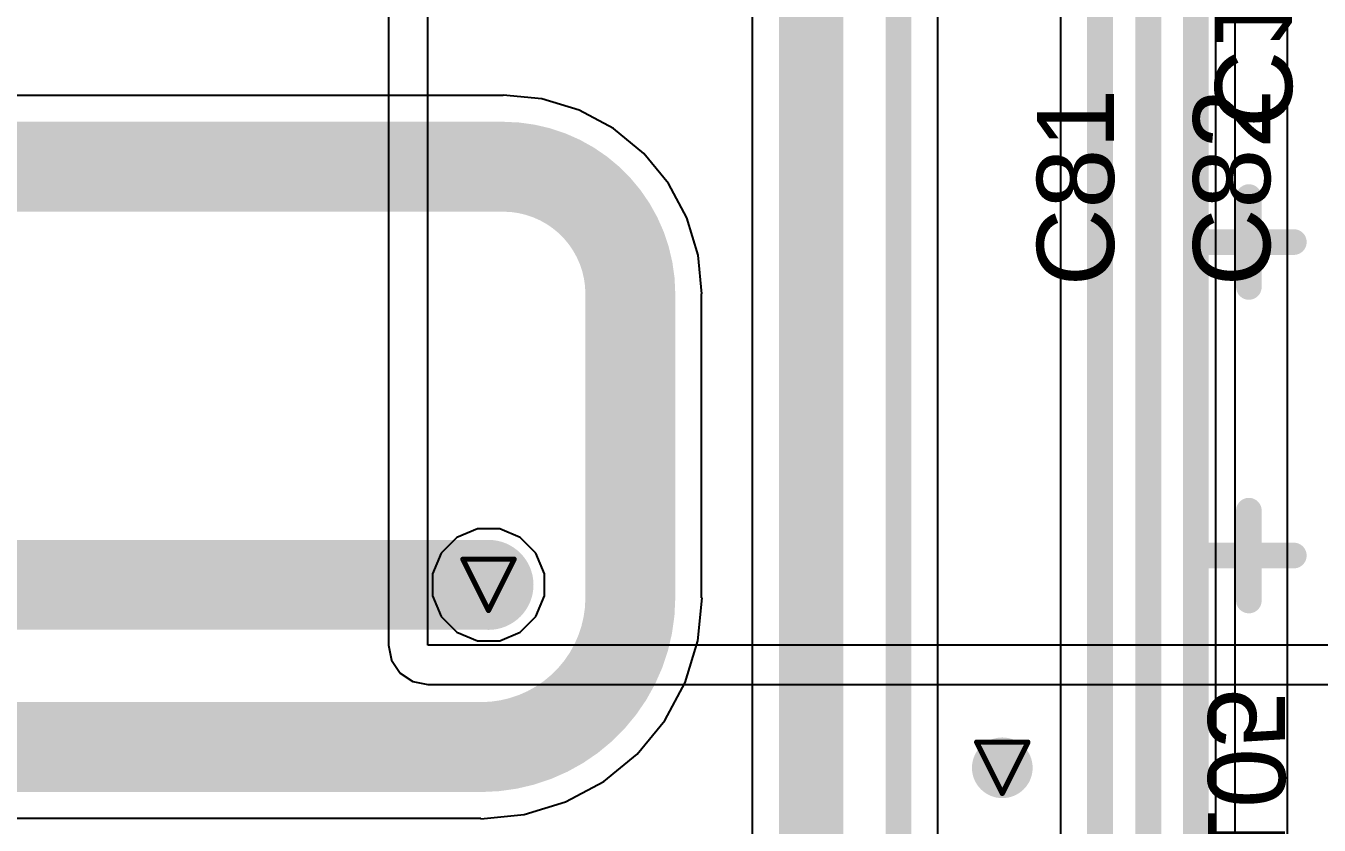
# Model space of a CAD drawing. Header units: inches. Extents: x 0 to 5359, y 0 to 5098.
# Drawn here: x 47.72 to 60.51, y 95.87 to 103.77 of the extents above; entities that cross this region are included whole.
import ezdxf

# ---------------------------------------------------------------- set-up
doc = ezdxf.new("R2010")
doc.units = ezdxf.units.IN
for name, color, linetype in [('Bottom Layer', 5, 'Continuous'), ('Bottom Overlay', 54, 'Continuous'), ('Drill Drawing', 1, 'Continuous'), ('Layer 1', 16, 'Continuous'), ('Layer 2', 76, 'Continuous'), ('Top Layer', 1, 'Continuous'), ('Top Overlay', 2, 'Continuous'), ('Via Holes', 16, 'Continuous')]:
    doc.layers.add(name, color=color, linetype=linetype)
doc.styles.add('Arial', font='', dxfattribs={"height": 0.2})
doc.styles.get('Arial').set_extended_font_data('Arial')

msp = doc.modelspace()

# ---------------------------------------------------------------- hatches: boundary and pattern name
at = {"layer": 'Bottom Layer'}
h = msp.add_hatch(color=5, dxfattribs=at)
edge = h.paths.add_edge_path()
edge.add_arc((52.299, 98.247), 0.3, 0, 360)
h = msp.add_hatch(color=5, dxfattribs=at)
edge = h.paths.add_edge_path()
edge.add_arc((57.379, 96.438), 0.3, 0, 360)
at = {"layer": 'Layer 1'}
h = msp.add_hatch(color=16, dxfattribs=at)
edge = h.paths.add_edge_path()
edge.add_arc((52.299, 98.247), 0.3, 0, 360)
h = msp.add_hatch(color=16, dxfattribs=at)
edge = h.paths.add_edge_path()
edge.add_arc((57.379, 96.438), 0.3, 0, 360)
at = {"layer": 'Layer 2'}
h = msp.add_hatch(color=76, dxfattribs=at)
edge = h.paths.add_edge_path()
edge.add_arc((52.299, 98.247), 0.3, 0, 360)
h = msp.add_hatch(color=76, dxfattribs=at)
edge = h.paths.add_edge_path()
edge.add_arc((57.379, 96.438), 0.3, 0, 360)
at = {"layer": 'Top Layer'}
h = msp.add_hatch(color=1, dxfattribs=at)
edge = h.paths.add_edge_path()
edge.add_arc((52.299, 98.247), 0.3, 0, 360)
h = msp.add_hatch(color=1, dxfattribs=at)
edge = h.paths.add_edge_path()
edge.add_arc((57.379, 96.438), 0.3, 0, 360)
at = {"layer": 'Via Holes'}
h = msp.add_hatch(color=7, dxfattribs=at)
edge = h.paths.add_edge_path()
edge.add_arc((52.299, 98.247), 0.15, 0, 360)
h = msp.add_hatch(color=7, dxfattribs=at)
edge = h.paths.add_edge_path()
edge.add_arc((57.379, 96.438), 0.15, 0, 360)

# ---------------------------------------------------------------- linework, layer by layer
at = {"layer": 'Bottom Layer'}
for p, q in [((59.68, 85.758), (59.68, 114.29)), ((57.956, 112.526), (57.956, 86.555)), ((56.742, 87.061), (56.742, 109.258)), ((54.906, 105.455), (54.906, 89.122)), ((52.444, 103.086), (37.546, 103.086)), ((52.827, 103.052), (52.444, 103.09)), ((52.444, 103.09), (52.444, 103.086)), ((53.196, 102.94), (52.827, 103.052)), ((53.536, 102.759), (53.196, 102.94)), ((53.833, 102.514), (53.536, 102.759)), ((54.078, 102.217), (53.833, 102.514)), ((54.259, 101.877), (54.078, 102.217)), ((54.371, 101.508), (54.259, 101.877)), ((54.409, 101.125), (54.371, 101.508)), ((54.405, 98.12), (54.405, 101.125)), ((54.405, 101.125), (54.409, 101.125)), ((54.368, 97.693), (54.41, 98.12)), ((54.41, 98.12), (54.405, 98.12)), ((54.243, 97.283), (54.368, 97.693)), ((54.041, 96.906), (54.243, 97.283)), ((53.77, 96.574), (54.041, 96.906)), ((53.439, 96.303), (53.77, 96.574)), ((53.061, 96.101), (53.439, 96.303)), ((52.651, 95.976), (53.061, 96.101)), ((40.638, 95.939), (52.224, 95.939)), ((52.224, 95.934), (52.651, 95.976)), ((52.224, 95.939), (52.224, 95.934))]:
    msp.add_line(p, q, dxfattribs=at)
for points in [[(59.292, 85.758, 0.254, 0.254, 0), (59.292, 114.29, 0.254, 0.254, 0)], [(58.823, 86.159, 0.254, 0.254, 0), (58.823, 113.935, 0.254, 0.254, 0)], [(58.345, 86.555, 0.254, 0.254, 0), (58.345, 112.526, 0.254, 0.254, 0)], [(56.353, 87.061, 0.254, 0.254, 0), (56.353, 109.258, 0.254, 0.254, 0)], [(55.489, 89.122, 0.635, 0.635, 0), (55.489, 105.455, 0.635, 0.635, 0)], [(37.542, 102.382, 0.889, 0.889, 0), (52.444, 102.382, 0.889, 0.889, 0)], [(52.444, 102.382, 0.889, 0.889, -0.414214), (53.701, 101.125, 0.889, 0.889, 0)], [(53.701, 98.12, 0.889, 0.889, 0), (53.701, 101.125, 0.889, 0.889, 0)], [(40.095, 98.247, 0.889, 0.889, 0), (52.299, 98.247, 0.889, 0.889, 0)], [(53.701, 98.12, 0.889, 0.889, -0.414214), (52.224, 96.643, 0.889, 0.889, 0)], [(40.638, 96.643, 0.889, 0.889, 0), (52.224, 96.643, 0.889, 0.889, 0)]]:
    msp.add_lwpolyline(points, format="xyseb", dxfattribs=at)
for points in [[(52.222, 102.382, 0.445, 0.445, 1), (52.666, 102.382, 0.445, 0.445, 1)], [(52.222, 102.382, 0.445, 0.445, 1), (52.666, 102.382, 0.445, 0.445, 1)], [(53.478, 101.125, 0.445, 0.445, 1), (53.923, 101.125, 0.445, 0.445, 1)], [(53.478, 101.125, 0.445, 0.445, 1), (53.923, 101.125, 0.445, 0.445, 1)], [(52.076, 98.247, 0.445, 0.445, 1), (52.521, 98.247, 0.445, 0.445, 1)], [(53.478, 98.12, 0.445, 0.445, 1), (53.923, 98.12, 0.445, 0.445, 1)], [(53.478, 98.12, 0.445, 0.445, 1), (53.923, 98.12, 0.445, 0.445, 1)], [(52.002, 96.643, 0.445, 0.445, 1), (52.447, 96.643, 0.445, 0.445, 1)], [(52.002, 96.643, 0.445, 0.445, 1), (52.447, 96.643, 0.445, 0.445, 1)]]:
    msp.add_lwpolyline(points, format="xyseb", close=True, dxfattribs=at)
at = {"layer": 'Bottom Overlay'}
for points in [[(59.817, 101.193, 0.254, 0.254, 0), (59.817, 102.082, 0.254, 0.254, 0)], [(59.373, 101.637, 0.254, 0.254, 0), (60.261, 101.637, 0.254, 0.254, 0)], [(59.817, 98.092, 0.254, 0.254, 0), (59.817, 98.981, 0.254, 0.254, 0)], [(59.373, 98.537, 0.254, 0.254, 0), (60.261, 98.537, 0.254, 0.254, 0)]]:
    msp.add_lwpolyline(points, format="xyseb", dxfattribs=at)
for points in [[(59.754, 102.082, 0.127, 0.127, 1), (59.88, 102.082, 0.127, 0.127, 1)], [(59.309, 101.637, 0.127, 0.127, 1), (59.436, 101.637, 0.127, 0.127, 1)], [(60.198, 101.637, 0.127, 0.127, 1), (60.325, 101.637, 0.127, 0.127, 1)], [(59.754, 101.193, 0.127, 0.127, 1), (59.88, 101.193, 0.127, 0.127, 1)], [(59.754, 98.981, 0.127, 0.127, 1), (59.88, 98.981, 0.127, 0.127, 1)], [(59.309, 98.537, 0.127, 0.127, 1), (59.436, 98.537, 0.127, 0.127, 1)], [(60.198, 98.537, 0.127, 0.127, 1), (60.325, 98.537, 0.127, 0.127, 1)], [(59.754, 98.092, 0.127, 0.127, 1), (59.88, 98.092, 0.127, 0.127, 1)]]:
    msp.add_lwpolyline(points, format="xyseb", close=True, dxfattribs=at)
at = {"layer": 'Drill Drawing'}
for points in [[(52.045, 98.501, 0.0508, 0.0508, 0), (52.553, 98.501, 0.0508, 0.0508, 0)], [(52.045, 98.501, 0.0508, 0.0508, 0), (52.299, 97.993, 0.0508, 0.0508, 0)], [(52.299, 97.993, 0.0508, 0.0508, 0), (52.553, 98.501, 0.0508, 0.0508, 0)], [(57.125, 96.692, 0.0508, 0.0508, 0), (57.633, 96.692, 0.0508, 0.0508, 0)], [(57.125, 96.692, 0.0508, 0.0508, 0), (57.379, 96.184, 0.0508, 0.0508, 0)], [(57.379, 96.184, 0.0508, 0.0508, 0), (57.633, 96.692, 0.0508, 0.0508, 0)]]:
    msp.add_lwpolyline(points, format="xyseb", dxfattribs=at)
for points in [[(52.032, 98.501, 0.0254, 0.0254, 1), (52.057, 98.501, 0.0254, 0.0254, 1)], [(52.032, 98.501, 0.0254, 0.0254, 1), (52.057, 98.501, 0.0254, 0.0254, 1)], [(52.54, 98.501, 0.0254, 0.0254, 1), (52.565, 98.501, 0.0254, 0.0254, 1)], [(52.54, 98.501, 0.0254, 0.0254, 1), (52.565, 98.501, 0.0254, 0.0254, 1)], [(52.286, 97.993, 0.0254, 0.0254, 1), (52.311, 97.993, 0.0254, 0.0254, 1)], [(52.286, 97.993, 0.0254, 0.0254, 1), (52.311, 97.993, 0.0254, 0.0254, 1)], [(57.112, 96.692, 0.0254, 0.0254, 1), (57.137, 96.692, 0.0254, 0.0254, 1)], [(57.112, 96.692, 0.0254, 0.0254, 1), (57.137, 96.692, 0.0254, 0.0254, 1)], [(57.62, 96.692, 0.0254, 0.0254, 1), (57.645, 96.692, 0.0254, 0.0254, 1)], [(57.62, 96.692, 0.0254, 0.0254, 1), (57.645, 96.692, 0.0254, 0.0254, 1)], [(57.366, 96.184, 0.0254, 0.0254, 1), (57.391, 96.184, 0.0254, 0.0254, 1)], [(57.366, 96.184, 0.0254, 0.0254, 1), (57.391, 96.184, 0.0254, 0.0254, 1)]]:
    msp.add_lwpolyline(points, format="xyseb", close=True, dxfattribs=at)
at = {"layer": 'Layer 1'}
for p, q in [((52.188, 98.801), (51.985, 98.717)), ((52.409, 98.801), (52.188, 98.801)), ((52.612, 98.717), (52.409, 98.801)), ((51.985, 98.717), (51.829, 98.561)), ((52.768, 98.561), (52.612, 98.717)), ((51.829, 98.561), (51.745, 98.357)), ((52.853, 98.357), (52.768, 98.561)), ((51.745, 98.357), (51.745, 98.137)), ((52.853, 98.137), (52.853, 98.357)), ((51.745, 98.137), (51.829, 97.933)), ((52.768, 97.933), (52.853, 98.137)), ((51.829, 97.933), (51.985, 97.778)), ((52.612, 97.778), (52.768, 97.933)), ((51.985, 97.778), (52.188, 97.693)), ((52.409, 97.693), (52.612, 97.778)), ((52.188, 97.693), (52.409, 97.693))]:
    msp.add_line(p, q, dxfattribs=at)
at = {"layer": 'Layer 2'}
for p, q in [((59.487, 110.845), (59.487, 93.683)), ((60.198, 75.026), (60.198, 105.527)), ((52.188, 98.801), (51.985, 98.717)), ((52.409, 98.801), (52.188, 98.801)), ((52.612, 98.717), (52.409, 98.801)), ((51.985, 98.717), (51.829, 98.561)), ((52.768, 98.561), (52.612, 98.717)), ((51.829, 98.561), (51.745, 98.357)), ((52.853, 98.357), (52.768, 98.561)), ((51.745, 98.357), (51.745, 98.137)), ((52.853, 98.137), (52.853, 98.357)), ((51.745, 98.137), (51.829, 97.933)), ((52.768, 97.933), (52.853, 98.137)), ((51.829, 97.933), (51.985, 97.778)), ((52.612, 97.778), (52.768, 97.933)), ((51.985, 97.778), (52.188, 97.693)), ((52.409, 97.693), (52.612, 97.778)), ((52.188, 97.693), (52.409, 97.693))]:
    msp.add_line(p, q, dxfattribs=at)
at = {"layer": 'Top Layer'}
for p, q in [((51.31, 107.506), (51.31, 97.65)), ((51.699, 97.65), (51.699, 107.506)), ((51.31, 97.65), (51.34, 97.501)), ((70.692, 97.65), (51.699, 97.65)), ((51.34, 97.501), (51.424, 97.375)), ((51.424, 97.375), (51.55, 97.291)), ((51.55, 97.291), (51.699, 97.262)), ((51.699, 97.262), (67.746, 97.262))]:
    msp.add_line(p, q, dxfattribs=at)

# ---------------------------------------------------------------- texts
at = {"layer": 'Bottom Overlay', "style": 'Arial', "text_generation_flag": 2}
for s, p in [('C100', (59.482, 102.765)), ('C105', (59.413, 94.68))]:
    msp.add_text(s, height=0.762, rotation=270, dxfattribs=at).set_placement(p)
at = {"layer": 'Top Overlay', "style": 'Arial'}
for s, p in [('C81', (58.483, 101.199)), ('C82', (60.028, 101.199))]:
    msp.add_text(s, height=0.762, rotation=90, dxfattribs=at).set_placement(p)

doc.saveas('drawing.dxf')
